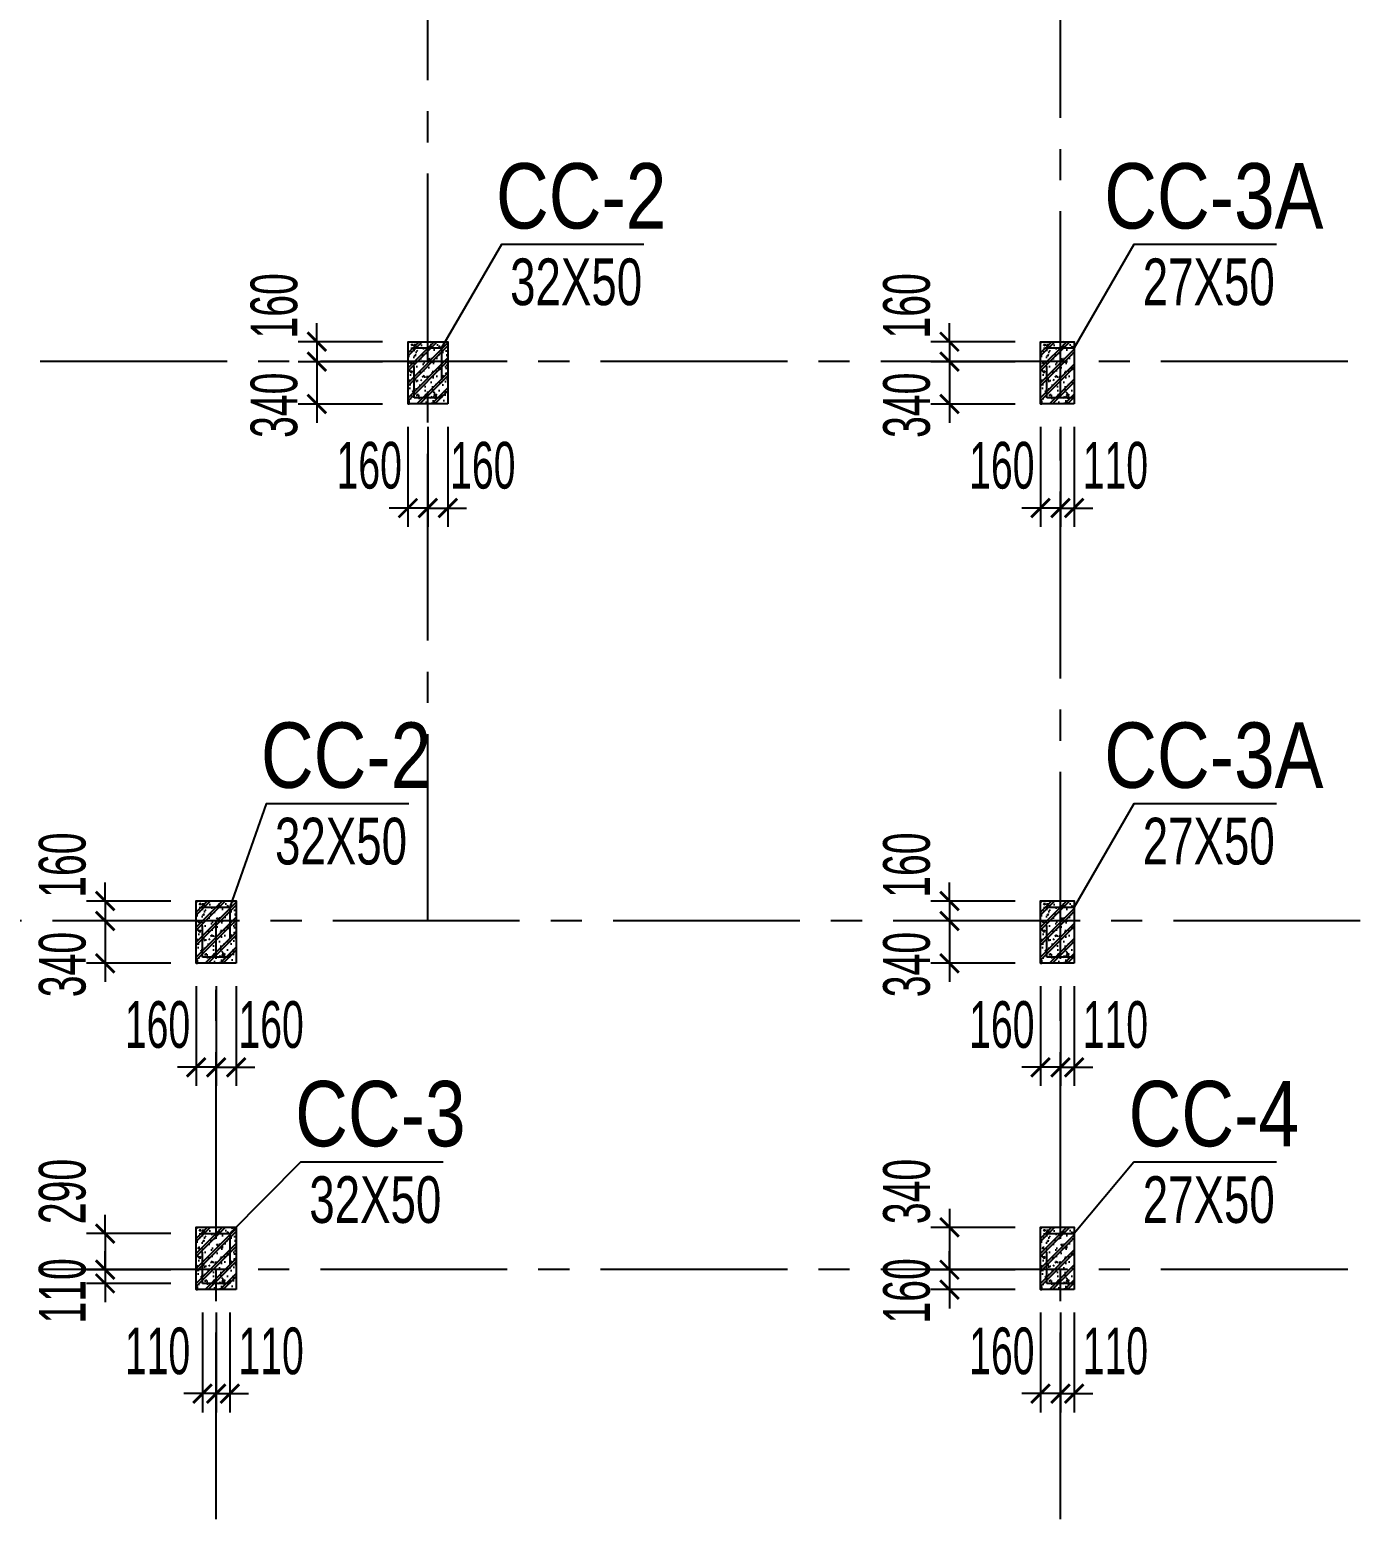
# Model space of a CAD drawing. Header units: millimetres. Extents: x 71 to 1994474, y -338610 to 1053.
# Drawn here: x 1929191 to 1939875, y -284265 to -272308 of the extents above; entities that cross this region are included whole.
import ezdxf
from ezdxf.enums import TextEntityAlignment as Align

# ---------------------------------------------------------------- set-up
doc = ezdxf.new("R2010")
doc.units = ezdxf.units.MM
doc.header["$LTSCALE"] = 1000
doc.header["$MEASUREMENT"] = 0
doc.header["$PDMODE"] = 3
doc.linetypes.add('CENTER2', pattern=[1.125, 0.75, -0.125, 0.125, -0.125])
doc.linetypes.add('HIDDEN', pattern=[0.375, 0.25, -0.125])
doc.layers.get('0').update_dxf_attribs({"linetype": 'CONTINUOUS'})
doc.layers.get('Defpoints').update_dxf_attribs({"linetype": 'CONTINUOUS'})
for name, color, linetype in [('CDC.01.AXIS', 160, 'CENTER2'), ('CDC.02.DIM', 1, 'CONTINUOUS'), ('CDC.04.HIDDEN', 8, 'HIDDEN'), ('CDC.06.TEXT', 2, 'CONTINUOUS'), ('CDC.09.COLUMN', 4, 'CONTINUOUS'), ('CDC.10.HATCH', 163, 'CONTINUOUS'), ('CDC.11.NOTE', 1, 'CONTINUOUS')]:
    doc.layers.add(name, color=color, linetype=linetype)
doc.styles.add('ARIAL', font='arial.ttf', dxfattribs={"width": 0.6})
doc.dimstyles.new('150', dxfattribs={"dimscale": 150, "dimtxt": 2.5, "dimasz": 1, "dimexe": 1, "dimexo": 0, "dimgap": 1, "dimtad": 1, "dimdec": 0, "dimdsep": 46, "dimtxsty": 'ARIAL', "dimblk": 'ARCHTICK', "dimcen": 1, "dimdle": 1, "dimclrd": 1, "dimclre": 1, "dimclrt": 2, "dimadec": 0, "dimazin": 0, "dimtfac": 0.00072, "dimtdec": 0, "dimtix": 1, "dimtmove": 2, "dimatfit": 3, "dimldrblk": 'ARCHTICK', "dimfxl": 1, "dimtolj": 1, "dimarcsym": 0})

# ---------------------------------------------------------------- blocks, each defined once
blk = doc.blocks.new('_ARCHTICK')
at = {"color": 0, "linetype": 'ByBlock', "const_width": 0.15}
blk.add_lwpolyline([(-0.5, -0.5), (0.5, 0.5)], dxfattribs=at)
blk = doc.blocks.new('*D231')
at = {"layer": 'CDC.02.DIM', "color": 1, "lineweight": -2, "transparency": 16777216}
for p, q in [((1930578, -282606), (1930578, -283407)), ((1930688, -282606), (1930688, -283407)), ((1930578, -283257), (1930428, -283257)), ((1930688, -283257), (1930578, -283257)), ((1930688, -283257), (1930838, -283257))]:
    blk.add_line(p, q, dxfattribs=at)
at = {"layer": 'Defpoints', "color": 0, "transparency": 16777216}
for p in [(1930578, -282606), (1930688, -282606), (1930578, -283257)]:
    blk.add_point(p, dxfattribs=at)
at = {"layer": 'CDC.02.DIM', "color": 1, "lineweight": -2, "transparency": 16777216, "xscale": 150, "yscale": 150, "zscale": 150}
blk.add_blockref('_ARCHTICK', (1930578, -283257), dxfattribs=at)
at = {"layer": 'CDC.02.DIM', "color": 1, "lineweight": -2, "transparency": 16777216, "xscale": 150, "yscale": 150, "zscale": 150, "rotation": 180}
blk.add_blockref('_ARCHTICK', (1930688, -283257), dxfattribs=at)
at = {"layer": 'CDC.02.DIM', "color": 2, "transparency": 16777216, "insert": (1930217, -282916), "char_height": 375, "attachment_point": 5, "style": 'ARIAL'}
blk.add_mtext('\\A1;110', dxfattribs=at)
blk = doc.blocks.new('*D232')
at = {"layer": 'CDC.02.DIM', "color": 1, "lineweight": -2, "transparency": 16777216}
for p, q in [((1930688, -282606), (1930688, -283407)), ((1930798, -282606), (1930798, -283407)), ((1930688, -283257), (1930538, -283257)), ((1930688, -283257), (1930798, -283257)), ((1930798, -283257), (1930948, -283257))]:
    blk.add_line(p, q, dxfattribs=at)
at = {"layer": 'Defpoints', "color": 0, "transparency": 16777216}
for p in [(1930688, -282606), (1930798, -282606), (1930798, -283257)]:
    blk.add_point(p, dxfattribs=at)
at = {"layer": 'CDC.02.DIM', "color": 1, "lineweight": -2, "transparency": 16777216, "xscale": 150, "yscale": 150, "zscale": 150}
blk.add_blockref('_ARCHTICK', (1930688, -283257), dxfattribs=at)
at = {"layer": 'CDC.02.DIM', "color": 1, "lineweight": -2, "transparency": 16777216, "xscale": 150, "yscale": 150, "zscale": 150, "rotation": 180}
blk.add_blockref('_ARCHTICK', (1930798, -283257), dxfattribs=at)
at = {"layer": 'CDC.02.DIM', "color": 2, "transparency": 16777216, "insert": (1931129, -282916), "char_height": 375, "attachment_point": 5, "style": 'ARIAL'}
blk.add_mtext('\\A1;110', dxfattribs=at)
blk = doc.blocks.new('*D233')
at = {"layer": 'CDC.02.DIM', "color": 1, "lineweight": -2, "transparency": 16777216}
for p, q in [((1929796, -281972), (1929796, -281822)), ((1930324, -281972), (1929646, -281972)), ((1929796, -281972), (1929796, -282262)), ((1930324, -282262), (1929646, -282262)), ((1929796, -282262), (1929796, -282412))]:
    blk.add_line(p, q, dxfattribs=at)
at = {"layer": 'Defpoints', "color": 0, "transparency": 16777216}
for p in [(1930324, -281972), (1929796, -282262), (1930324, -282262)]:
    blk.add_point(p, dxfattribs=at)
at = {"layer": 'CDC.02.DIM', "color": 1, "lineweight": -2, "transparency": 16777216, "xscale": 150, "yscale": 150, "zscale": 150}
for p, rotation in [((1929796, -281972), 270), ((1929796, -282262), 90)]:
    blk.add_blockref('_ARCHTICK', p, dxfattribs=dict(at, rotation=rotation))
at = {"layer": 'CDC.02.DIM', "color": 2, "transparency": 16777216, "insert": (1929454, -281634), "char_height": 375, "attachment_point": 5, "rotation": 90, "style": 'ARIAL'}
blk.add_mtext('\\A1;290', dxfattribs=at)
blk = doc.blocks.new('*D234')
at = {"layer": 'CDC.02.DIM', "color": 1, "lineweight": -2, "transparency": 16777216}
for p, q in [((1929796, -282262), (1929796, -282112)), ((1930324, -282262), (1929646, -282262)), ((1929796, -282262), (1929796, -282372)), ((1930324, -282372), (1929646, -282372)), ((1929796, -282372), (1929796, -282522))]:
    blk.add_line(p, q, dxfattribs=at)
at = {"layer": 'Defpoints', "color": 0, "transparency": 16777216}
for p in [(1930324, -282262), (1929796, -282372), (1930324, -282372)]:
    blk.add_point(p, dxfattribs=at)
at = {"layer": 'CDC.02.DIM', "color": 1, "lineweight": -2, "transparency": 16777216, "xscale": 150, "yscale": 150, "zscale": 150}
for p, rotation in [((1929796, -282262), 270), ((1929796, -282372), 90)]:
    blk.add_blockref('_ARCHTICK', p, dxfattribs=dict(at, rotation=rotation))
at = {"layer": 'CDC.02.DIM', "color": 2, "transparency": 16777216, "insert": (1929454, -282432), "char_height": 375, "attachment_point": 5, "rotation": 90, "style": 'ARIAL'}
blk.add_mtext('\\A1;110', dxfattribs=at)
blk = doc.blocks.new('*D243')
at = {"layer": 'CDC.02.DIM', "color": 1, "lineweight": -2, "transparency": 16777216}
for p, q in [((1937308, -275496), (1937308, -276297)), ((1937468, -275496), (1937468, -276297)), ((1937308, -276147), (1937158, -276147)), ((1937468, -276147), (1937308, -276147)), ((1937468, -276147), (1937618, -276147))]:
    blk.add_line(p, q, dxfattribs=at)
at = {"layer": 'Defpoints', "color": 0, "transparency": 16777216}
for p in [(1937308, -275496), (1937468, -275496), (1937308, -276147)]:
    blk.add_point(p, dxfattribs=at)
at = {"layer": 'CDC.02.DIM', "color": 1, "lineweight": -2, "transparency": 16777216, "xscale": 150, "yscale": 150, "zscale": 150}
blk.add_blockref('_ARCHTICK', (1937308, -276147), dxfattribs=at)
at = {"layer": 'CDC.02.DIM', "color": 1, "lineweight": -2, "transparency": 16777216, "xscale": 150, "yscale": 150, "zscale": 150, "rotation": 180}
blk.add_blockref('_ARCHTICK', (1937468, -276147), dxfattribs=at)
at = {"layer": 'CDC.02.DIM', "color": 2, "transparency": 16777216, "insert": (1936997, -275806), "char_height": 375, "attachment_point": 5, "style": 'ARIAL'}
blk.add_mtext('\\A1;160', dxfattribs=at)
blk = doc.blocks.new('*D244')
at = {"layer": 'CDC.02.DIM', "color": 1, "lineweight": -2, "transparency": 16777216}
for p, q in [((1937468, -275496), (1937468, -276297)), ((1937578, -275496), (1937578, -276297)), ((1937468, -276147), (1937318, -276147)), ((1937468, -276147), (1937578, -276147)), ((1937578, -276147), (1937728, -276147))]:
    blk.add_line(p, q, dxfattribs=at)
at = {"layer": 'Defpoints', "color": 0, "transparency": 16777216}
for p in [(1937468, -275496), (1937578, -275496), (1937578, -276147)]:
    blk.add_point(p, dxfattribs=at)
at = {"layer": 'CDC.02.DIM', "color": 1, "lineweight": -2, "transparency": 16777216, "xscale": 150, "yscale": 150, "zscale": 150}
blk.add_blockref('_ARCHTICK', (1937468, -276147), dxfattribs=at)
at = {"layer": 'CDC.02.DIM', "color": 1, "lineweight": -2, "transparency": 16777216, "xscale": 150, "yscale": 150, "zscale": 150, "rotation": 180}
blk.add_blockref('_ARCHTICK', (1937578, -276147), dxfattribs=at)
at = {"layer": 'CDC.02.DIM', "color": 2, "transparency": 16777216, "insert": (1937909, -275806), "char_height": 375, "attachment_point": 5, "style": 'ARIAL'}
blk.add_mtext('\\A1;110', dxfattribs=at)
blk = doc.blocks.new('*D245')
at = {"layer": 'CDC.02.DIM', "color": 1, "lineweight": -2, "transparency": 16777216}
for p, q in [((1936576, -274812), (1936576, -274662)), ((1937104, -274812), (1936426, -274812)), ((1936576, -274812), (1936576, -274972)), ((1937104, -274972), (1936426, -274972)), ((1936576, -274972), (1936576, -275122))]:
    blk.add_line(p, q, dxfattribs=at)
at = {"layer": 'Defpoints', "color": 0, "transparency": 16777216}
for p in [(1937104, -274812), (1936576, -274972), (1937104, -274972)]:
    blk.add_point(p, dxfattribs=at)
at = {"layer": 'CDC.02.DIM', "color": 1, "lineweight": -2, "transparency": 16777216, "xscale": 150, "yscale": 150, "zscale": 150}
for p, rotation in [((1936576, -274812), 270), ((1936576, -274972), 90)]:
    blk.add_blockref('_ARCHTICK', p, dxfattribs=dict(at, rotation=rotation))
at = {"layer": 'CDC.02.DIM', "color": 2, "transparency": 16777216, "insert": (1936234, -274524), "char_height": 375, "attachment_point": 5, "rotation": 90, "style": 'ARIAL'}
blk.add_mtext('\\A1;160', dxfattribs=at)
blk = doc.blocks.new('*D246')
at = {"layer": 'CDC.02.DIM', "color": 1, "lineweight": -2, "transparency": 16777216}
for p, q in [((1936576, -274822), (1936576, -275462)), ((1937104, -274972), (1936426, -274972)), ((1937104, -275312), (1936426, -275312))]:
    blk.add_line(p, q, dxfattribs=at)
at = {"layer": 'Defpoints', "color": 0, "transparency": 16777216}
for p in [(1937104, -274972), (1936576, -275312), (1937104, -275312)]:
    blk.add_point(p, dxfattribs=at)
at = {"layer": 'CDC.02.DIM', "color": 1, "lineweight": -2, "transparency": 16777216, "xscale": 150, "yscale": 150, "zscale": 150}
for p, rotation in [((1936576, -274972), 90), ((1936576, -275312), 270)]:
    blk.add_blockref('_ARCHTICK', p, dxfattribs=dict(at, rotation=rotation))
at = {"layer": 'CDC.02.DIM', "color": 2, "transparency": 16777216, "insert": (1936234, -275322), "char_height": 375, "attachment_point": 5, "rotation": 90, "style": 'ARIAL'}
blk.add_mtext('\\A1;340', dxfattribs=at)
blk = doc.blocks.new('*D247')
at = {"layer": 'CDC.02.DIM', "color": 1, "lineweight": -2, "transparency": 16777216}
for p, q in [((1937308, -279986), (1937308, -280787)), ((1937468, -279986), (1937468, -280787)), ((1937308, -280637), (1937158, -280637)), ((1937468, -280637), (1937308, -280637)), ((1937468, -280637), (1937618, -280637))]:
    blk.add_line(p, q, dxfattribs=at)
at = {"layer": 'Defpoints', "color": 0, "transparency": 16777216}
for p in [(1937308, -279986), (1937468, -279986), (1937308, -280637)]:
    blk.add_point(p, dxfattribs=at)
at = {"layer": 'CDC.02.DIM', "color": 1, "lineweight": -2, "transparency": 16777216, "xscale": 150, "yscale": 150, "zscale": 150}
blk.add_blockref('_ARCHTICK', (1937308, -280637), dxfattribs=at)
at = {"layer": 'CDC.02.DIM', "color": 1, "lineweight": -2, "transparency": 16777216, "xscale": 150, "yscale": 150, "zscale": 150, "rotation": 180}
blk.add_blockref('_ARCHTICK', (1937468, -280637), dxfattribs=at)
at = {"layer": 'CDC.02.DIM', "color": 2, "transparency": 16777216, "insert": (1936997, -280296), "char_height": 375, "attachment_point": 5, "style": 'ARIAL'}
blk.add_mtext('\\A1;160', dxfattribs=at)
blk = doc.blocks.new('*D248')
at = {"layer": 'CDC.02.DIM', "color": 1, "lineweight": -2, "transparency": 16777216}
for p, q in [((1937468, -279986), (1937468, -280787)), ((1937578, -279986), (1937578, -280787)), ((1937468, -280637), (1937318, -280637)), ((1937468, -280637), (1937578, -280637)), ((1937578, -280637), (1937728, -280637))]:
    blk.add_line(p, q, dxfattribs=at)
at = {"layer": 'Defpoints', "color": 0, "transparency": 16777216}
for p in [(1937468, -279986), (1937578, -279986), (1937578, -280637)]:
    blk.add_point(p, dxfattribs=at)
at = {"layer": 'CDC.02.DIM', "color": 1, "lineweight": -2, "transparency": 16777216, "xscale": 150, "yscale": 150, "zscale": 150}
blk.add_blockref('_ARCHTICK', (1937468, -280637), dxfattribs=at)
at = {"layer": 'CDC.02.DIM', "color": 1, "lineweight": -2, "transparency": 16777216, "xscale": 150, "yscale": 150, "zscale": 150, "rotation": 180}
blk.add_blockref('_ARCHTICK', (1937578, -280637), dxfattribs=at)
at = {"layer": 'CDC.02.DIM', "color": 2, "transparency": 16777216, "insert": (1937909, -280296), "char_height": 375, "attachment_point": 5, "style": 'ARIAL'}
blk.add_mtext('\\A1;110', dxfattribs=at)
blk = doc.blocks.new('*D249')
at = {"layer": 'CDC.02.DIM', "color": 1, "lineweight": -2, "transparency": 16777216}
for p, q in [((1936576, -279302), (1936576, -279152)), ((1937104, -279302), (1936426, -279302)), ((1936576, -279302), (1936576, -279462)), ((1937104, -279462), (1936426, -279462)), ((1936576, -279462), (1936576, -279612))]:
    blk.add_line(p, q, dxfattribs=at)
at = {"layer": 'Defpoints', "color": 0, "transparency": 16777216}
for p in [(1937104, -279302), (1936576, -279462), (1937104, -279462)]:
    blk.add_point(p, dxfattribs=at)
at = {"layer": 'CDC.02.DIM', "color": 1, "lineweight": -2, "transparency": 16777216, "xscale": 150, "yscale": 150, "zscale": 150}
for p, rotation in [((1936576, -279302), 270), ((1936576, -279462), 90)]:
    blk.add_blockref('_ARCHTICK', p, dxfattribs=dict(at, rotation=rotation))
at = {"layer": 'CDC.02.DIM', "color": 2, "transparency": 16777216, "insert": (1936234, -279014), "char_height": 375, "attachment_point": 5, "rotation": 90, "style": 'ARIAL'}
blk.add_mtext('\\A1;160', dxfattribs=at)
blk = doc.blocks.new('*D250')
at = {"layer": 'CDC.02.DIM', "color": 1, "lineweight": -2, "transparency": 16777216}
for p, q in [((1936576, -279312), (1936576, -279952)), ((1937104, -279462), (1936426, -279462)), ((1937104, -279802), (1936426, -279802))]:
    blk.add_line(p, q, dxfattribs=at)
at = {"layer": 'Defpoints', "color": 0, "transparency": 16777216}
for p in [(1937104, -279462), (1936576, -279802), (1937104, -279802)]:
    blk.add_point(p, dxfattribs=at)
at = {"layer": 'CDC.02.DIM', "color": 1, "lineweight": -2, "transparency": 16777216, "xscale": 150, "yscale": 150, "zscale": 150}
for p, rotation in [((1936576, -279462), 90), ((1936576, -279802), 270)]:
    blk.add_blockref('_ARCHTICK', p, dxfattribs=dict(at, rotation=rotation))
at = {"layer": 'CDC.02.DIM', "color": 2, "transparency": 16777216, "insert": (1936234, -279812), "char_height": 375, "attachment_point": 5, "rotation": 90, "style": 'ARIAL'}
blk.add_mtext('\\A1;340', dxfattribs=at)
blk = doc.blocks.new('*D251')
at = {"layer": 'CDC.02.DIM', "color": 1, "lineweight": -2, "transparency": 16777216}
for p, q in [((1937308, -282606), (1937308, -283407)), ((1937468, -282606), (1937468, -283407)), ((1937308, -283257), (1937158, -283257)), ((1937468, -283257), (1937308, -283257)), ((1937468, -283257), (1937618, -283257))]:
    blk.add_line(p, q, dxfattribs=at)
at = {"layer": 'Defpoints', "color": 0, "transparency": 16777216}
for p in [(1937308, -282606), (1937468, -282606), (1937308, -283257)]:
    blk.add_point(p, dxfattribs=at)
at = {"layer": 'CDC.02.DIM', "color": 1, "lineweight": -2, "transparency": 16777216, "xscale": 150, "yscale": 150, "zscale": 150}
blk.add_blockref('_ARCHTICK', (1937308, -283257), dxfattribs=at)
at = {"layer": 'CDC.02.DIM', "color": 1, "lineweight": -2, "transparency": 16777216, "xscale": 150, "yscale": 150, "zscale": 150, "rotation": 180}
blk.add_blockref('_ARCHTICK', (1937468, -283257), dxfattribs=at)
at = {"layer": 'CDC.02.DIM', "color": 2, "transparency": 16777216, "insert": (1936997, -282916), "char_height": 375, "attachment_point": 5, "style": 'ARIAL'}
blk.add_mtext('\\A1;160', dxfattribs=at)
blk = doc.blocks.new('*D252')
at = {"layer": 'CDC.02.DIM', "color": 1, "lineweight": -2, "transparency": 16777216}
for p, q in [((1937468, -282606), (1937468, -283407)), ((1937578, -282606), (1937578, -283407)), ((1937468, -283257), (1937318, -283257)), ((1937468, -283257), (1937578, -283257)), ((1937578, -283257), (1937728, -283257))]:
    blk.add_line(p, q, dxfattribs=at)
at = {"layer": 'Defpoints', "color": 0, "transparency": 16777216}
for p in [(1937468, -282606), (1937578, -282606), (1937578, -283257)]:
    blk.add_point(p, dxfattribs=at)
at = {"layer": 'CDC.02.DIM', "color": 1, "lineweight": -2, "transparency": 16777216, "xscale": 150, "yscale": 150, "zscale": 150}
blk.add_blockref('_ARCHTICK', (1937468, -283257), dxfattribs=at)
at = {"layer": 'CDC.02.DIM', "color": 1, "lineweight": -2, "transparency": 16777216, "xscale": 150, "yscale": 150, "zscale": 150, "rotation": 180}
blk.add_blockref('_ARCHTICK', (1937578, -283257), dxfattribs=at)
at = {"layer": 'CDC.02.DIM', "color": 2, "transparency": 16777216, "insert": (1937909, -282916), "char_height": 375, "attachment_point": 5, "style": 'ARIAL'}
blk.add_mtext('\\A1;110', dxfattribs=at)
blk = doc.blocks.new('*D253')
at = {"layer": 'CDC.02.DIM', "color": 1, "lineweight": -2, "transparency": 16777216}
for p, q in [((1936576, -281772), (1936576, -282412)), ((1937104, -281922), (1936426, -281922)), ((1937104, -282262), (1936426, -282262))]:
    blk.add_line(p, q, dxfattribs=at)
at = {"layer": 'Defpoints', "color": 0, "transparency": 16777216}
for p in [(1937104, -281922), (1936576, -282262), (1937104, -282262)]:
    blk.add_point(p, dxfattribs=at)
at = {"layer": 'CDC.02.DIM', "color": 1, "lineweight": -2, "transparency": 16777216, "xscale": 150, "yscale": 150, "zscale": 150}
for p, rotation in [((1936576, -281922), 90), ((1936576, -282262), 270)]:
    blk.add_blockref('_ARCHTICK', p, dxfattribs=dict(at, rotation=rotation))
at = {"layer": 'CDC.02.DIM', "color": 2, "transparency": 16777216, "insert": (1936234, -281634), "char_height": 375, "attachment_point": 5, "rotation": 90, "style": 'ARIAL'}
blk.add_mtext('\\A1;340', dxfattribs=at)
blk = doc.blocks.new('*D254')
at = {"layer": 'CDC.02.DIM', "color": 1, "lineweight": -2, "transparency": 16777216}
for p, q in [((1936576, -282262), (1936576, -282112)), ((1937104, -282262), (1936426, -282262)), ((1936576, -282262), (1936576, -282422)), ((1937104, -282422), (1936426, -282422)), ((1936576, -282422), (1936576, -282572))]:
    blk.add_line(p, q, dxfattribs=at)
at = {"layer": 'Defpoints', "color": 0, "transparency": 16777216}
for p in [(1937104, -282262), (1936576, -282422), (1937104, -282422)]:
    blk.add_point(p, dxfattribs=at)
at = {"layer": 'CDC.02.DIM', "color": 1, "lineweight": -2, "transparency": 16777216, "xscale": 150, "yscale": 150, "zscale": 150}
for p, rotation in [((1936576, -282262), 270), ((1936576, -282422), 90)]:
    blk.add_blockref('_ARCHTICK', p, dxfattribs=dict(at, rotation=rotation))
at = {"layer": 'CDC.02.DIM', "color": 2, "transparency": 16777216, "insert": (1936234, -282432), "char_height": 375, "attachment_point": 5, "rotation": 90, "style": 'ARIAL'}
blk.add_mtext('\\A1;160', dxfattribs=at)
blk = doc.blocks.new('*D369')
at = {"layer": 'CDC.02.DIM', "color": 1, "lineweight": -2, "transparency": 16777216}
for p, q in [((1932228, -275496), (1932228, -276297)), ((1932388, -275496), (1932388, -276297)), ((1932228, -276147), (1932078, -276147)), ((1932388, -276147), (1932228, -276147)), ((1932388, -276147), (1932538, -276147))]:
    blk.add_line(p, q, dxfattribs=at)
at = {"layer": 'Defpoints', "color": 0, "transparency": 16777216}
for p in [(1932228, -275496), (1932388, -275496), (1932228, -276147)]:
    blk.add_point(p, dxfattribs=at)
at = {"layer": 'CDC.02.DIM', "color": 1, "lineweight": -2, "transparency": 16777216, "xscale": 150, "yscale": 150, "zscale": 150}
blk.add_blockref('_ARCHTICK', (1932228, -276147), dxfattribs=at)
at = {"layer": 'CDC.02.DIM', "color": 1, "lineweight": -2, "transparency": 16777216, "xscale": 150, "yscale": 150, "zscale": 150, "rotation": 180}
blk.add_blockref('_ARCHTICK', (1932388, -276147), dxfattribs=at)
at = {"layer": 'CDC.02.DIM', "color": 2, "transparency": 16777216, "insert": (1931917, -275806), "char_height": 375, "attachment_point": 5, "style": 'ARIAL'}
blk.add_mtext('\\A1;160', dxfattribs=at)
blk = doc.blocks.new('*D370')
at = {"layer": 'CDC.02.DIM', "color": 1, "lineweight": -2, "transparency": 16777216}
for p, q in [((1932388, -275496), (1932388, -276297)), ((1932548, -275496), (1932548, -276297)), ((1932388, -276147), (1932238, -276147)), ((1932388, -276147), (1932548, -276147)), ((1932548, -276147), (1932698, -276147))]:
    blk.add_line(p, q, dxfattribs=at)
at = {"layer": 'Defpoints', "color": 0, "transparency": 16777216}
for p in [(1932388, -275496), (1932548, -275496), (1932548, -276147)]:
    blk.add_point(p, dxfattribs=at)
at = {"layer": 'CDC.02.DIM', "color": 1, "lineweight": -2, "transparency": 16777216, "xscale": 150, "yscale": 150, "zscale": 150}
blk.add_blockref('_ARCHTICK', (1932388, -276147), dxfattribs=at)
at = {"layer": 'CDC.02.DIM', "color": 1, "lineweight": -2, "transparency": 16777216, "xscale": 150, "yscale": 150, "zscale": 150, "rotation": 180}
blk.add_blockref('_ARCHTICK', (1932548, -276147), dxfattribs=at)
at = {"layer": 'CDC.02.DIM', "color": 2, "transparency": 16777216, "insert": (1932829, -275806), "char_height": 375, "attachment_point": 5, "style": 'ARIAL'}
blk.add_mtext('\\A1;160', dxfattribs=at)
blk = doc.blocks.new('*D371')
at = {"layer": 'CDC.02.DIM', "color": 1, "lineweight": -2, "transparency": 16777216}
for p, q in [((1931496, -274812), (1931496, -274662)), ((1932024, -274812), (1931346, -274812)), ((1931496, -274812), (1931496, -274972)), ((1932024, -274972), (1931346, -274972)), ((1931496, -274972), (1931496, -275122))]:
    blk.add_line(p, q, dxfattribs=at)
at = {"layer": 'Defpoints', "color": 0, "transparency": 16777216}
for p in [(1932024, -274812), (1931496, -274972), (1932024, -274972)]:
    blk.add_point(p, dxfattribs=at)
at = {"layer": 'CDC.02.DIM', "color": 1, "lineweight": -2, "transparency": 16777216, "xscale": 150, "yscale": 150, "zscale": 150}
for p, rotation in [((1931496, -274812), 270), ((1931496, -274972), 90)]:
    blk.add_blockref('_ARCHTICK', p, dxfattribs=dict(at, rotation=rotation))
at = {"layer": 'CDC.02.DIM', "color": 2, "transparency": 16777216, "insert": (1931154, -274524), "char_height": 375, "attachment_point": 5, "rotation": 90, "style": 'ARIAL'}
blk.add_mtext('\\A1;160', dxfattribs=at)
blk = doc.blocks.new('*D372')
at = {"layer": 'CDC.02.DIM', "color": 1, "lineweight": -2, "transparency": 16777216}
for p, q in [((1931496, -274822), (1931496, -275462)), ((1932024, -274972), (1931346, -274972)), ((1932024, -275312), (1931346, -275312))]:
    blk.add_line(p, q, dxfattribs=at)
at = {"layer": 'Defpoints', "color": 0, "transparency": 16777216}
for p in [(1932024, -274972), (1931496, -275312), (1932024, -275312)]:
    blk.add_point(p, dxfattribs=at)
at = {"layer": 'CDC.02.DIM', "color": 1, "lineweight": -2, "transparency": 16777216, "xscale": 150, "yscale": 150, "zscale": 150}
for p, rotation in [((1931496, -274972), 90), ((1931496, -275312), 270)]:
    blk.add_blockref('_ARCHTICK', p, dxfattribs=dict(at, rotation=rotation))
at = {"layer": 'CDC.02.DIM', "color": 2, "transparency": 16777216, "insert": (1931154, -275322), "char_height": 375, "attachment_point": 5, "rotation": 90, "style": 'ARIAL'}
blk.add_mtext('\\A1;340', dxfattribs=at)
blk = doc.blocks.new('*D373')
at = {"layer": 'CDC.02.DIM', "color": 1, "lineweight": -2, "transparency": 16777216}
for p, q in [((1930528, -279986), (1930528, -280787)), ((1930688, -279986), (1930688, -280787)), ((1930528, -280637), (1930378, -280637)), ((1930688, -280637), (1930528, -280637)), ((1930688, -280637), (1930838, -280637))]:
    blk.add_line(p, q, dxfattribs=at)
at = {"layer": 'Defpoints', "color": 0, "transparency": 16777216}
for p in [(1930528, -279986), (1930688, -279986), (1930528, -280637)]:
    blk.add_point(p, dxfattribs=at)
at = {"layer": 'CDC.02.DIM', "color": 1, "lineweight": -2, "transparency": 16777216, "xscale": 150, "yscale": 150, "zscale": 150}
blk.add_blockref('_ARCHTICK', (1930528, -280637), dxfattribs=at)
at = {"layer": 'CDC.02.DIM', "color": 1, "lineweight": -2, "transparency": 16777216, "xscale": 150, "yscale": 150, "zscale": 150, "rotation": 180}
blk.add_blockref('_ARCHTICK', (1930688, -280637), dxfattribs=at)
at = {"layer": 'CDC.02.DIM', "color": 2, "transparency": 16777216, "insert": (1930217, -280296), "char_height": 375, "attachment_point": 5, "style": 'ARIAL'}
blk.add_mtext('\\A1;160', dxfattribs=at)
blk = doc.blocks.new('*D374')
at = {"layer": 'CDC.02.DIM', "color": 1, "lineweight": -2, "transparency": 16777216}
for p, q in [((1930688, -279986), (1930688, -280787)), ((1930848, -279986), (1930848, -280787)), ((1930688, -280637), (1930538, -280637)), ((1930688, -280637), (1930848, -280637)), ((1930848, -280637), (1930998, -280637))]:
    blk.add_line(p, q, dxfattribs=at)
at = {"layer": 'Defpoints', "color": 0, "transparency": 16777216}
for p in [(1930688, -279986), (1930848, -279986), (1930848, -280637)]:
    blk.add_point(p, dxfattribs=at)
at = {"layer": 'CDC.02.DIM', "color": 1, "lineweight": -2, "transparency": 16777216, "xscale": 150, "yscale": 150, "zscale": 150}
blk.add_blockref('_ARCHTICK', (1930688, -280637), dxfattribs=at)
at = {"layer": 'CDC.02.DIM', "color": 1, "lineweight": -2, "transparency": 16777216, "xscale": 150, "yscale": 150, "zscale": 150, "rotation": 180}
blk.add_blockref('_ARCHTICK', (1930848, -280637), dxfattribs=at)
at = {"layer": 'CDC.02.DIM', "color": 2, "transparency": 16777216, "insert": (1931129, -280296), "char_height": 375, "attachment_point": 5, "style": 'ARIAL'}
blk.add_mtext('\\A1;160', dxfattribs=at)
blk = doc.blocks.new('*D375')
at = {"layer": 'CDC.02.DIM', "color": 1, "lineweight": -2, "transparency": 16777216}
for p, q in [((1929796, -279302), (1929796, -279152)), ((1930324, -279302), (1929646, -279302)), ((1929796, -279302), (1929796, -279462)), ((1930324, -279462), (1929646, -279462)), ((1929796, -279462), (1929796, -279612))]:
    blk.add_line(p, q, dxfattribs=at)
at = {"layer": 'Defpoints', "color": 0, "transparency": 16777216}
for p in [(1930324, -279302), (1929796, -279462), (1930324, -279462)]:
    blk.add_point(p, dxfattribs=at)
at = {"layer": 'CDC.02.DIM', "color": 1, "lineweight": -2, "transparency": 16777216, "xscale": 150, "yscale": 150, "zscale": 150}
for p, rotation in [((1929796, -279302), 270), ((1929796, -279462), 90)]:
    blk.add_blockref('_ARCHTICK', p, dxfattribs=dict(at, rotation=rotation))
at = {"layer": 'CDC.02.DIM', "color": 2, "transparency": 16777216, "insert": (1929454, -279014), "char_height": 375, "attachment_point": 5, "rotation": 90, "style": 'ARIAL'}
blk.add_mtext('\\A1;160', dxfattribs=at)
blk = doc.blocks.new('*D376')
at = {"layer": 'CDC.02.DIM', "color": 1, "lineweight": -2, "transparency": 16777216}
for p, q in [((1929796, -279312), (1929796, -279952)), ((1930324, -279462), (1929646, -279462)), ((1930324, -279802), (1929646, -279802))]:
    blk.add_line(p, q, dxfattribs=at)
at = {"layer": 'Defpoints', "color": 0, "transparency": 16777216}
for p in [(1930324, -279462), (1929796, -279802), (1930324, -279802)]:
    blk.add_point(p, dxfattribs=at)
at = {"layer": 'CDC.02.DIM', "color": 1, "lineweight": -2, "transparency": 16777216, "xscale": 150, "yscale": 150, "zscale": 150}
for p, rotation in [((1929796, -279462), 90), ((1929796, -279802), 270)]:
    blk.add_blockref('_ARCHTICK', p, dxfattribs=dict(at, rotation=rotation))
at = {"layer": 'CDC.02.DIM', "color": 2, "transparency": 16777216, "insert": (1929454, -279812), "char_height": 375, "attachment_point": 5, "rotation": 90, "style": 'ARIAL'}
blk.add_mtext('\\A1;340', dxfattribs=at)

msp = doc.modelspace()

# ---------------------------------------------------------------- hatches: boundary and pattern name
at = {"layer": 'CDC.10.HATCH'}
h = msp.add_hatch(dxfattribs=at)
h.set_pattern_fill('1BETONG2-BOP', color=256, scale=20, angle=90, style=0, pattern_type=2)
h.set_pattern_definition([(140, (46850.63, -431109.23), (12.550427, 143.4520365), [15, -165]), (85, (46850.63, -431109.23), (-150.438427, -27.750267), [12, -132]), (190.4514, (46851.67, -431097.28), (-137.887908, 115.701876), [12.748038, -140.228422]), (136.1842, (46810.63, -431109.23), (33.103803, 213.44821), [22.5, -247.5]), (186.6356, (46813.39, -431091.45), (-194.823574, 186.93254), [19.122058, -210.3426]), (81.1842, (46810.63, -431109.23), (-194.82372, 186.93239), [18, -198]), (111, (46820.63, -431089.23), (80.523778, 119.3814104), [15, -165]), (316, (46820.63, -431089.23), (73.107962, 134.376424), [12, -132]), (161.4514, (46827.34, -431079.28), (-64.506099, 168.044526), [12.748038, -140.228422]), (157.5, (46850.627, -431109.233), (-58.8748924, -31.1832367), [0, -130.4, 0, -134, 0, -132.5]), (94.5, (46850.63, -431109.23), (-76.0206377, 56.6701848), [0, -76.4, 0, -127.4, 0, -50.5]), (57.5, (46850.627, -431153.833), (4.5109743, 106.7644872), [0, -50, 0, -156, 0, -207]), (47.5, (46850.63, -431173.83), (-20.0209965, 116.637234), [0, -65, 0, -103.6, 0, -147]), (45, (46850.63, -431109.23), (-60.1040764, 60.1040764), []), (45, (46826.13, -431109.23), (-60.1040764, 60.1040764), [])])
h.paths.add_polyline_path([(1932548.4, -274811.5), (1932228.4, -274811.5), (1932228.4, -275311.5), (1932548.4, -275311.5)])
h = msp.add_hatch(dxfattribs=at)
h.set_pattern_fill('1BETONG2-BOP', color=256, scale=20, angle=90, style=0, pattern_type=2)
h.set_pattern_definition([(140, (51930.63, -431109.23), (12.550427, 143.4520365), [15, -165]), (85, (51930.63, -431109.23), (-150.438427, -27.750267), [12, -132]), (190.4514, (51931.67, -431097.28), (-137.887908, 115.701876), [12.748038, -140.228422]), (136.1842, (51890.63, -431109.23), (33.103803, 213.44821), [22.5, -247.5]), (186.6356, (51893.39, -431091.45), (-194.823574, 186.93254), [19.122058, -210.3426]), (81.1842, (51890.63, -431109.23), (-194.82372, 186.93239), [18, -198]), (111, (51900.63, -431089.23), (80.523778, 119.3814104), [15, -165]), (316, (51900.63, -431089.23), (73.107962, 134.376424), [12, -132]), (161.4514, (51907.34, -431079.28), (-64.506099, 168.044526), [12.748038, -140.228422]), (157.5, (51930.627, -431109.233), (-58.8748924, -31.1832367), [0, -130.4, 0, -134, 0, -132.5]), (94.5, (51930.63, -431109.23), (-76.0206377, 56.6701848), [0, -76.4, 0, -127.4, 0, -50.5]), (57.5, (51930.627, -431153.833), (4.5109743, 106.7644872), [0, -50, 0, -156, 0, -207]), (47.5, (51930.63, -431173.83), (-20.0209965, 116.637234), [0, -65, 0, -103.6, 0, -147]), (45, (51930.63, -431109.23), (-60.1040764, 60.1040764), []), (45, (51906.13, -431109.23), (-60.1040764, 60.1040764), [])])
h.paths.add_polyline_path([(1937578.4, -275311.5), (1937578.4, -274811.5), (1937308.4, -274811.5), (1937308.4, -275311.5)])
h = msp.add_hatch(dxfattribs=at)
h.set_pattern_fill('1BETONG2-BOP', color=256, scale=20, angle=90, style=0, pattern_type=2)
h.set_pattern_definition([(140, (45150.63, -435599.23), (12.550427, 143.4520365), [15, -165]), (85, (45150.63, -435599.23), (-150.438427, -27.750267), [12, -132]), (190.4514, (45151.67, -435587.28), (-137.887908, 115.701876), [12.748038, -140.228422]), (136.1842, (45110.63, -435599.23), (33.103803, 213.44821), [22.5, -247.5]), (186.6356, (45113.39, -435581.45), (-194.823574, 186.93254), [19.122058, -210.3426]), (81.1842, (45110.63, -435599.23), (-194.82372, 186.93239), [18, -198]), (111, (45120.63, -435579.23), (80.523778, 119.3814104), [15, -165]), (316, (45120.63, -435579.23), (73.107962, 134.376424), [12, -132]), (161.4514, (45127.34, -435569.28), (-64.506099, 168.044526), [12.748038, -140.228422]), (157.5, (45150.627, -435599.233), (-58.8748924, -31.1832367), [0, -130.4, 0, -134, 0, -132.5]), (94.5, (45150.63, -435599.23), (-76.0206377, 56.6701848), [0, -76.4, 0, -127.4, 0, -50.5]), (57.5, (45150.627, -435643.833), (4.5109743, 106.7644872), [0, -50, 0, -156, 0, -207]), (47.5, (45150.63, -435663.83), (-20.0209965, 116.637234), [0, -65, 0, -103.6, 0, -147]), (45, (45150.63, -435599.23), (-60.1040764, 60.1040764), []), (45, (45126.13, -435599.23), (-60.1040764, 60.1040764), [])])
h.paths.add_polyline_path([(1930848.4, -279301.5), (1930528.4, -279301.5), (1930528.4, -279801.5), (1930848.4, -279801.5)])
h = msp.add_hatch(dxfattribs=at)
h.set_pattern_fill('1BETONG2-BOP', color=256, scale=20, angle=90, style=0, pattern_type=2)
h.set_pattern_definition([(140, (51930.63, -435599.23), (12.550427, 143.4520365), [15, -165]), (85, (51930.63, -435599.23), (-150.438427, -27.750267), [12, -132]), (190.4514, (51931.67, -435587.28), (-137.887908, 115.701876), [12.748038, -140.228422]), (136.1842, (51890.63, -435599.23), (33.103803, 213.44821), [22.5, -247.5]), (186.6356, (51893.39, -435581.45), (-194.823574, 186.93254), [19.122058, -210.3426]), (81.1842, (51890.63, -435599.23), (-194.82372, 186.93239), [18, -198]), (111, (51900.63, -435579.23), (80.523778, 119.3814104), [15, -165]), (316, (51900.63, -435579.23), (73.107962, 134.376424), [12, -132]), (161.4514, (51907.34, -435569.28), (-64.506099, 168.044526), [12.748038, -140.228422]), (157.5, (51930.627, -435599.233), (-58.8748924, -31.1832367), [0, -130.4, 0, -134, 0, -132.5]), (94.5, (51930.63, -435599.23), (-76.0206377, 56.6701848), [0, -76.4, 0, -127.4, 0, -50.5]), (57.5, (51930.627, -435643.833), (4.5109743, 106.7644872), [0, -50, 0, -156, 0, -207]), (47.5, (51930.63, -435663.83), (-20.0209965, 116.637234), [0, -65, 0, -103.6, 0, -147]), (45, (51930.63, -435599.23), (-60.1040764, 60.1040764), []), (45, (51906.13, -435599.23), (-60.1040764, 60.1040764), [])])
h.paths.add_polyline_path([(1937578.4, -279801.5), (1937578.4, -279301.5), (1937308.4, -279301.5), (1937308.4, -279801.5)])
h = msp.add_hatch(dxfattribs=at)
h.set_pattern_fill('1BETONG2-BOP', color=256, scale=20, angle=90, style=0, pattern_type=2)
h.set_pattern_definition([(140, (45150.63, -438219.23), (12.550427, 143.4520365), [15, -165]), (85, (45150.63, -438219.23), (-150.438427, -27.750267), [12, -132]), (190.4514, (45151.67, -438207.28), (-137.887908, 115.701876), [12.748038, -140.228422]), (136.1842, (45110.63, -438219.23), (33.103803, 213.44821), [22.5, -247.5]), (186.6356, (45113.39, -438201.45), (-194.823574, 186.93254), [19.122058, -210.3426]), (81.1842, (45110.63, -438219.23), (-194.82372, 186.93239), [18, -198]), (111, (45120.63, -438199.23), (80.523778, 119.3814104), [15, -165]), (316, (45120.63, -438199.23), (73.107962, 134.376424), [12, -132]), (161.4514, (45127.34, -438189.28), (-64.506099, 168.044526), [12.748038, -140.228422]), (157.5, (45150.627, -438219.233), (-58.8748924, -31.1832367), [0, -130.4, 0, -134, 0, -132.5]), (94.5, (45150.63, -438219.23), (-76.0206377, 56.6701848), [0, -76.4, 0, -127.4, 0, -50.5]), (57.5, (45150.627, -438263.833), (4.5109743, 106.7644872), [0, -50, 0, -156, 0, -207]), (47.5, (45150.63, -438283.83), (-20.0209965, 116.637234), [0, -65, 0, -103.6, 0, -147]), (45, (45150.63, -438219.23), (-60.1040764, 60.1040764), []), (45, (45126.13, -438219.23), (-60.1040764, 60.1040764), [])])
h.paths.add_polyline_path([(1930848.4, -281921.5), (1930528.4, -281921.5), (1930528.4, -282421.5), (1930848.4, -282421.5)])
h = msp.add_hatch(dxfattribs=at)
h.set_pattern_fill('1BETONG2-BOP', color=256, scale=20, angle=90, style=0, pattern_type=2)
h.set_pattern_definition([(140, (51930.63, -438219.23), (12.550427, 143.4520365), [15, -165]), (85, (51930.63, -438219.23), (-150.438427, -27.750267), [12, -132]), (190.4514, (51931.67, -438207.28), (-137.887908, 115.701876), [12.748038, -140.228422]), (136.1842, (51890.63, -438219.23), (33.103803, 213.44821), [22.5, -247.5]), (186.6356, (51893.39, -438201.45), (-194.823574, 186.93254), [19.122058, -210.3426]), (81.1842, (51890.63, -438219.23), (-194.82372, 186.93239), [18, -198]), (111, (51900.63, -438199.23), (80.523778, 119.3814104), [15, -165]), (316, (51900.63, -438199.23), (73.107962, 134.376424), [12, -132]), (161.4514, (51907.34, -438189.28), (-64.506099, 168.044526), [12.748038, -140.228422]), (157.5, (51930.627, -438219.233), (-58.8748924, -31.1832367), [0, -130.4, 0, -134, 0, -132.5]), (94.5, (51930.63, -438219.23), (-76.0206377, 56.6701848), [0, -76.4, 0, -127.4, 0, -50.5]), (57.5, (51930.627, -438263.833), (4.5109743, 106.7644872), [0, -50, 0, -156, 0, -207]), (47.5, (51930.63, -438283.83), (-20.0209965, 116.637234), [0, -65, 0, -103.6, 0, -147]), (45, (51930.63, -438219.23), (-60.1040764, 60.1040764), []), (45, (51906.13, -438219.23), (-60.1040764, 60.1040764), [])])
h.paths.add_polyline_path([(1937578.4, -282421.5), (1937578.4, -281921.5), (1937308.4, -281921.5), (1937308.4, -282421.5)])

# ---------------------------------------------------------------- linework, layer by layer
at = {"layer": 'CDC.01.AXIS', "ltscale": 2}
for p, q in [((1932388.4, -279461.5), (1932388.4, -259060.6)), ((1937468.4, -284264.9), (1937468.4, -259060.6)), ((1939774.9, -274971.5), (1887618, -274971.5)), ((1939874.9, -279461.5), (1887718, -279461.5)), ((1930688.4, -284264.9), (1930688.4, -279461.5)), ((1939774.9, -282261.5), (1887618, -282261.5))]:
    msp.add_line(p, q, dxfattribs=at)
at = {"layer": 'CDC.04.HIDDEN'}
for points in [[(1932498.4, -275261.5), (1932278.4, -275261.5), (1932278.4, -274861.5), (1932498.4, -274861.5)], [(1937578.4, -275261.5), (1937358.4, -275261.5), (1937358.4, -274861.5), (1937578.4, -274861.5)], [(1930798.4, -279751.5), (1930578.4, -279751.5), (1930578.4, -279351.5), (1930798.4, -279351.5)], [(1937578.4, -279751.5), (1937358.4, -279751.5), (1937358.4, -279351.5), (1937578.4, -279351.5)], [(1930798.4, -282371.5), (1930578.4, -282371.5), (1930578.4, -281971.5), (1930798.4, -281971.5)], [(1937578.4, -282371.5), (1937358.4, -282371.5), (1937358.4, -281971.5), (1937578.4, -281971.5)]]:
    msp.add_lwpolyline(points, close=True, dxfattribs=at)
at = {"layer": 'CDC.09.COLUMN'}
for points in [[(1932548.4, -275311.5), (1932228.4, -275311.5), (1932228.4, -274811.5), (1932548.4, -274811.5)], [(1937578.4, -275311.5), (1937308.4, -275311.5), (1937308.4, -274811.5), (1937578.4, -274811.5)], [(1930848.4, -279801.5), (1930528.4, -279801.5), (1930528.4, -279301.5), (1930848.4, -279301.5)], [(1937578.4, -279801.5), (1937308.4, -279801.5), (1937308.4, -279301.5), (1937578.4, -279301.5)], [(1930848.4, -282421.5), (1930528.4, -282421.5), (1930528.4, -281921.5), (1930848.4, -281921.5)], [(1937578.4, -282421.5), (1937308.4, -282421.5), (1937308.4, -281921.5), (1937578.4, -281921.5)]]:
    msp.add_lwpolyline(points, close=True, dxfattribs=at)
at = {"layer": 'CDC.11.NOTE'}
for points in [[(1934122.4, -274030.9), (1932978, -274030.9), (1932498.4, -274861.5)], [(1939202.4, -274030.9), (1938058, -274030.9), (1937578.4, -274861.5)], [(1932234.7, -278520.9), (1931090.2, -278520.9), (1930798.4, -279351.5)], [(1939202.4, -278520.9), (1938058, -278520.9), (1937578.4, -279351.5)], [(1932509.7, -281398.9), (1931365.2, -281398.9), (1930798.4, -281971.5)], [(1939202.4, -281398.9), (1938058, -281398.9), (1937578.4, -281971.5)]]:
    msp.add_lwpolyline(points, dxfattribs=at)

# ---------------------------------------------------------------- texts
at = {"layer": 'CDC.06.TEXT', "style": 'ARIAL'}
for s, height, width, p in [('CC-2', 525, 0.8, (1933619.3, -273640.8)), ('CC-3A', 525, 0.8, (1938699.3, -273640.8)), ('32X50', 375, 0.7, (1933578.5, -274331)), ('27X50', 375, 0.7, (1938658.5, -274331)), ('CC-2', 525, 0.8, (1931731.5, -278130.8)), ('CC-3A', 525, 0.8, (1938699.3, -278130.8)), ('32X50', 375, 0.7, (1931690.8, -278821)), ('27X50', 375, 0.7, (1938658.5, -278821)), ('CC-3', 525, 0.8, (1932006.5, -281008.8)), ('CC-4', 525, 0.8, (1938699.3, -281008.8)), ('32X50', 375, 0.7, (1931965.8, -281699)), ('27X50', 375, 0.7, (1938658.5, -281699))]:
    msp.add_text(s, height=height, dxfattribs=dict(at, width=width)).set_placement(p, align=Align.MIDDLE_CENTER)

# ---------------------------------------------------------------- dimensions: what is measured, and where the dimension line sits
at = {"layer": 'CDC.02.DIM'}
for base, p1, p2, picture, middle in [((1931495.5, -274971.5), (1932024.3, -274811.5), (1932024.3, -274971.5), '*D371', (1931154.1, -274523.7)), ((1936575.5, -274971.5), (1937104.3, -274811.5), (1937104.3, -274971.5), '*D245', (1936234.1, -274523.7)), ((1931495.5, -275311.5), (1932024.3, -274971.5), (1932024.3, -275311.5), '*D372', (1931154.1, -275321.5)), ((1936575.5, -275311.5), (1937104.3, -274971.5), (1937104.3, -275311.5), '*D246', (1936234.1, -275321.5)), ((1929795.5, -279461.5), (1930324.3, -279301.5), (1930324.3, -279461.5), '*D375', (1929454.1, -279013.7)), ((1936575.5, -279461.5), (1937104.3, -279301.5), (1937104.3, -279461.5), '*D249', (1936234.1, -279013.7)), ((1929795.5, -279801.5), (1930324.3, -279461.5), (1930324.3, -279801.5), '*D376', (1929454.1, -279811.5)), ((1936575.5, -279801.5), (1937104.3, -279461.5), (1937104.3, -279801.5), '*D250', (1936234.1, -279811.5)), ((1929795.5, -282261.5), (1930324.3, -281971.5), (1930324.3, -282261.5), '*D233', (1929454.1, -281633.7)), ((1936575.5, -282261.5), (1937104.3, -281921.5), (1937104.3, -282261.5), '*D253', (1936234.1, -281633.7)), ((1929795.5, -282371.5), (1930324.3, -282261.5), (1930324.3, -282371.5), '*D234', (1929454.1, -282431.5)), ((1936575.5, -282421.5), (1937104.3, -282261.5), (1937104.3, -282421.5), '*D254', (1936234.1, -282431.5))]:
    dim = msp.add_linear_dim(base=base, p1=p1, p2=p2, angle=90, dimstyle='150', dxfattribs=at)
    dim.commit()
    dim.dimension.update_dxf_attribs({"geometry": picture, "text_midpoint": middle, "dimtype": 160})
for base, p1, p2, picture, middle in [((1932228.4, -276147), (1932388.4, -275495.9), (1932228.4, -275495.9), '*D369', (1931916.9, -275805.5)), ((1932548.4, -276147), (1932388.4, -275495.9), (1932548.4, -275495.9), '*D370', (1932829.3, -275805.5)), ((1937308.4, -276147), (1937468.4, -275495.9), (1937308.4, -275495.9), '*D243', (1936996.9, -275805.5)), ((1937578.4, -276147), (1937468.4, -275495.9), (1937578.4, -275495.9), '*D244', (1937909.3, -275805.5)), ((1930528.4, -280637), (1930688.4, -279985.9), (1930528.4, -279985.9), '*D373', (1930216.9, -280295.5)), ((1930848.4, -280637), (1930688.4, -279985.9), (1930848.4, -279985.9), '*D374', (1931129.3, -280295.5)), ((1937308.4, -280637), (1937468.4, -279985.9), (1937308.4, -279985.9), '*D247', (1936996.9, -280295.5)), ((1937578.4, -280637), (1937468.4, -279985.9), (1937578.4, -279985.9), '*D248', (1937909.3, -280295.5)), ((1930578.4, -283257), (1930688.4, -282605.9), (1930578.4, -282605.9), '*D231', (1930216.9, -282915.5)), ((1930798.4, -283257), (1930688.4, -282605.9), (1930798.4, -282605.9), '*D232', (1931129.3, -282915.5)), ((1937308.4, -283257), (1937468.4, -282605.9), (1937308.4, -282605.9), '*D251', (1936996.9, -282915.5)), ((1937578.4, -283257), (1937468.4, -282605.9), (1937578.4, -282605.9), '*D252', (1937909.3, -282915.5))]:
    dim = msp.add_linear_dim(base=base, p1=p1, p2=p2, dimstyle='150', dxfattribs=at)
    dim.commit()
    dim.dimension.update_dxf_attribs({"geometry": picture, "text_midpoint": middle, "dimtype": 160})

doc.saveas('drawing.dxf')
